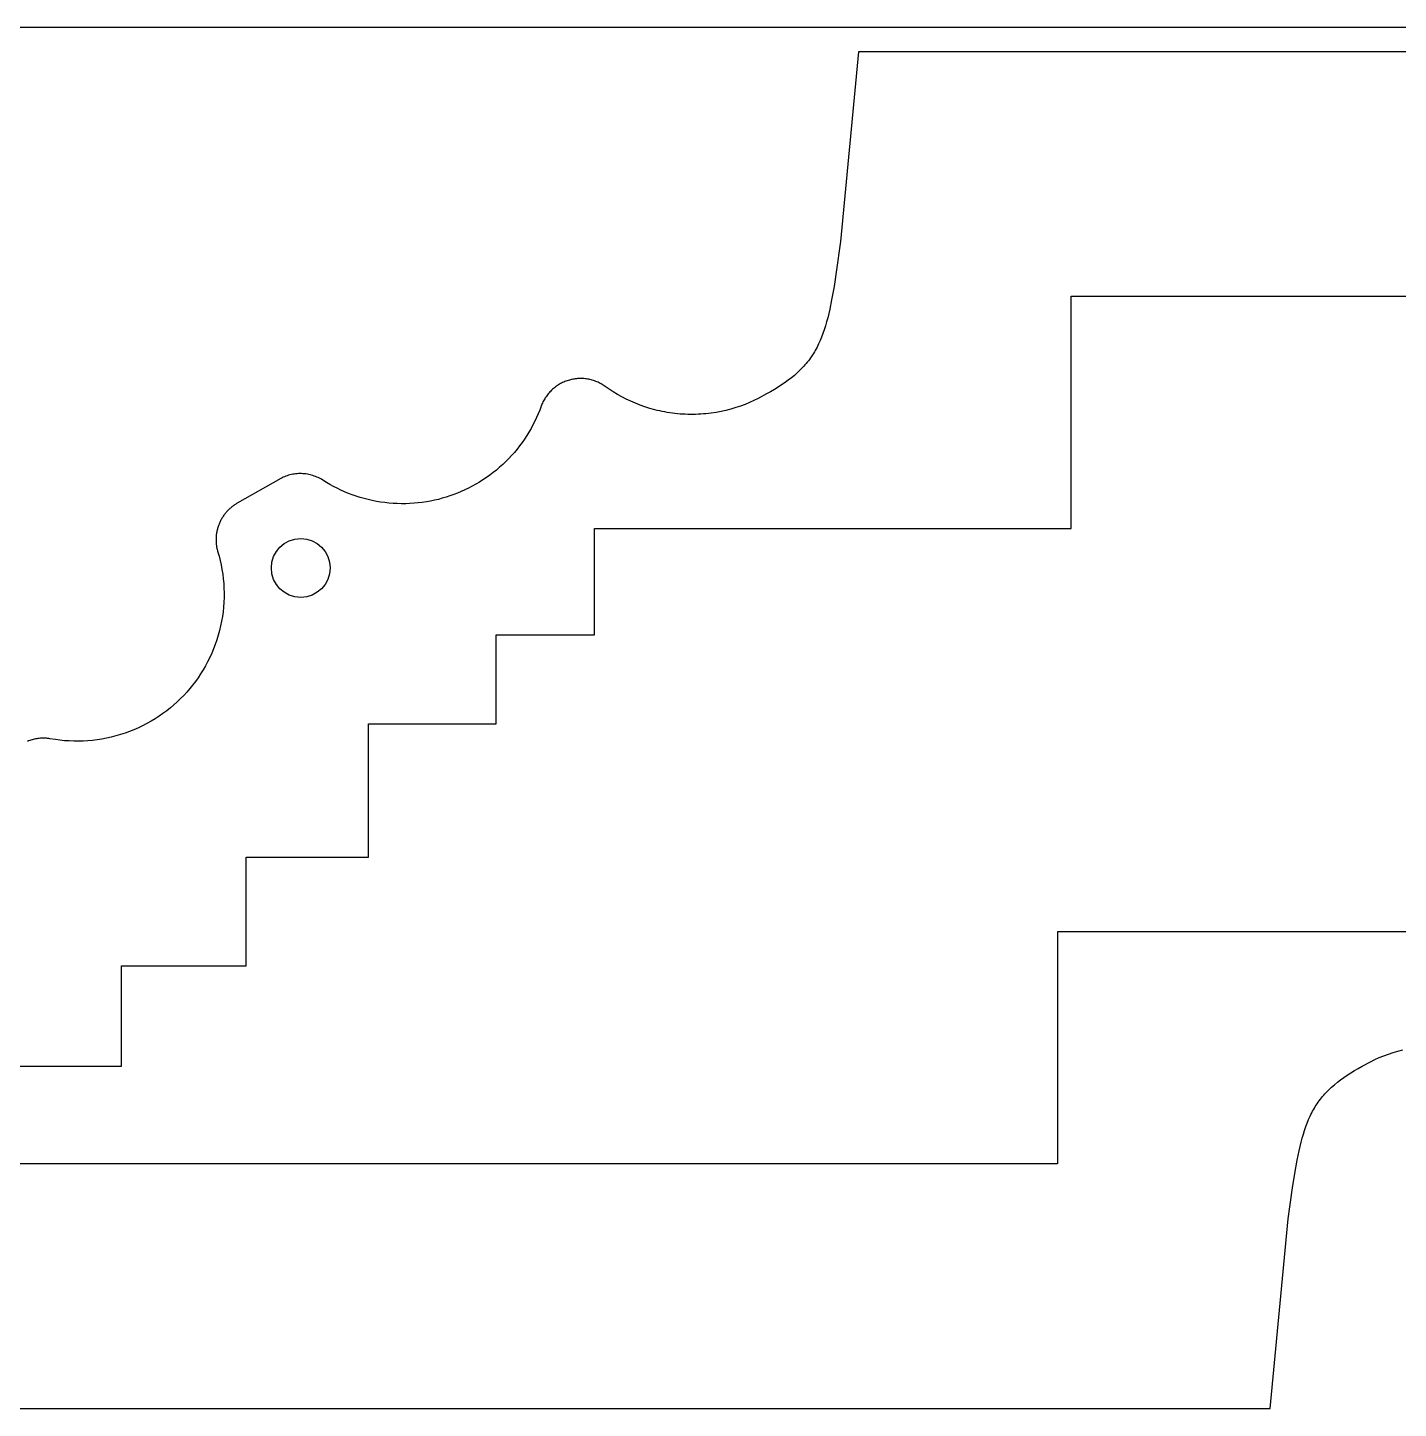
# Model space of a CAD drawing. Extents: x 296 to 1497, y 3 to 304.
# Drawn here: x 1259.2 to 1324.5, y 237.3 to 303.1 of the extents above; entities that cross this region are included whole.
import ezdxf

# ---------------------------------------------------------------- set-up
doc = ezdxf.new("R2010")
doc.units = 0
doc.layers.add('FLAT_PANELS', color=1, linetype='CONTINUOUS')
doc.layers.add('HELP_LINES', color=3, linetype='CONTINUOUS')

msp = doc.modelspace()

# ---------------------------------------------------------------- linework, layer by layer
at = {"layer": 'FLAT_PANELS'}
for p, q in [((1298.779, 301.944), (1297.922, 292.908)), ((1428.171, 301.944, 0), (1298.779, 301.944)), ((1297.922, 292.908), (1297.721, 291.439)), ((1297.721, 291.439), (1297.612, 290.756)), ((1297.612, 290.756), (1297.496, 290.12)), ((1297.496, 290.12), (1297.406, 289.68)), ((1308.909, 279.242), (1308.909, 290.302)), ((1308.909, 290.302), (1403.206, 290.302)), ((1297.406, 289.68), (1297.309, 289.269)), ((1297.145, 288.702), (1297.085, 288.525)), ((1297.203, 288.885), (1297.145, 288.702)), ((1297.257, 289.074), (1297.203, 288.885)), ((1297.309, 289.269), (1297.257, 289.074)), ((1296.952, 288.188), (1296.88, 288.027)), ((1297.021, 288.354), (1296.952, 288.188)), ((1297.085, 288.525), (1297.021, 288.354)), ((1296.541, 287.431), (1296.493, 287.361)), ((1296.588, 287.502), (1296.541, 287.431)), ((1296.634, 287.574), (1296.588, 287.502)), ((1296.678, 287.646), (1296.634, 287.574)), ((1296.721, 287.72), (1296.678, 287.646)), ((1296.762, 287.795), (1296.721, 287.72)), ((1296.803, 287.872), (1296.762, 287.795)), ((1296.842, 287.949), (1296.803, 287.872)), ((1296.88, 288.027), (1296.842, 287.949)), ((1295.99, 286.773), (1295.927, 286.711)), ((1296.052, 286.835), (1295.99, 286.773)), ((1296.113, 286.898), (1296.052, 286.835)), ((1296.172, 286.962), (1296.113, 286.898)), ((1296.229, 287.026), (1296.172, 286.962)), ((1296.285, 287.091), (1296.229, 287.026)), ((1296.339, 287.157), (1296.285, 287.091)), ((1296.392, 287.224), (1296.339, 287.157)), ((1296.443, 287.292), (1296.392, 287.224)), ((1296.493, 287.361), (1296.443, 287.292)), ((1284.486, 286.078), (1284.437, 286.046)), ((1284.536, 286.108), (1284.486, 286.078)), ((1284.586, 286.137), (1284.536, 286.108)), ((1284.638, 286.164), (1284.586, 286.137)), ((1284.689, 286.189), (1284.638, 286.164)), ((1284.741, 286.213), (1284.689, 286.189)), ((1284.794, 286.235), (1284.741, 286.213)), ((1284.847, 286.255), (1284.794, 286.235)), ((1284.9, 286.274), (1284.847, 286.255)), ((1284.953, 286.292), (1284.9, 286.274)), ((1285.007, 286.307), (1284.953, 286.292)), ((1285.062, 286.322), (1285.007, 286.307)), ((1285.117, 286.335), (1285.062, 286.322)), ((1285.173, 286.346), (1285.117, 286.335)), ((1285.229, 286.356), (1285.173, 286.346)), ((1285.286, 286.364), (1285.229, 286.356)), ((1285.344, 286.371), (1285.286, 286.364)), ((1285.402, 286.376), (1285.344, 286.371)), ((1285.46, 286.379), (1285.402, 286.376)), ((1285.518, 286.381), (1285.46, 286.379)), ((1285.577, 286.381), (1285.518, 286.381)), ((1285.636, 286.379), (1285.577, 286.381)), ((1285.694, 286.375), (1285.636, 286.379)), ((1285.753, 286.37), (1285.694, 286.375)), ((1285.811, 286.363), (1285.753, 286.37)), ((1285.87, 286.354), (1285.811, 286.363)), ((1285.928, 286.344), (1285.87, 286.354)), ((1285.985, 286.332), (1285.928, 286.344)), ((1286.043, 286.318), (1285.985, 286.332)), ((1286.099, 286.302), (1286.043, 286.318)), ((1286.156, 286.285), (1286.099, 286.302)), ((1286.211, 286.266), (1286.156, 286.285)), ((1286.266, 286.246), (1286.211, 286.266)), ((1286.32, 286.224), (1286.266, 286.246)), ((1286.373, 286.201), (1286.32, 286.224)), ((1286.426, 286.176), (1286.373, 286.201)), ((1286.477, 286.15), (1286.426, 286.176)), ((1286.527, 286.123), (1286.477, 286.15)), ((1286.576, 286.094), (1286.527, 286.123)), ((1286.625, 286.064), (1286.576, 286.094)), ((1286.672, 286.033), (1286.625, 286.064)), ((1295.117, 286.074), (1294.948, 285.965)), ((1295.279, 286.186), (1295.117, 286.074)), ((1295.435, 286.299), (1295.279, 286.186)), ((1295.583, 286.414), (1295.435, 286.299)), ((1295.726, 286.531), (1295.583, 286.414)), ((1295.861, 286.651), (1295.726, 286.531)), ((1295.927, 286.711), (1295.861, 286.651)), ((1283.832, 285.415), (1283.803, 285.365)), ((1283.863, 285.465), (1283.832, 285.415)), ((1283.896, 285.513), (1283.863, 285.465)), ((1283.929, 285.561), (1283.896, 285.513)), ((1283.965, 285.608), (1283.929, 285.561)), ((1284.001, 285.653), (1283.965, 285.608)), ((1284.039, 285.698), (1284.001, 285.653)), ((1284.079, 285.742), (1284.039, 285.698)), ((1284.12, 285.785), (1284.079, 285.742)), ((1284.162, 285.826), (1284.12, 285.785)), ((1284.205, 285.866), (1284.162, 285.826)), ((1284.249, 285.905), (1284.205, 285.866)), ((1284.295, 285.942), (1284.249, 285.905)), ((1284.341, 285.979), (1284.295, 285.942)), ((1284.388, 286.013), (1284.341, 285.979)), ((1284.437, 286.046), (1284.388, 286.013)), ((1286.906, 285.869), (1286.672, 286.033)), ((1287.099, 285.743), (1286.906, 285.869)), ((1287.299, 285.622), (1287.099, 285.743)), ((1287.504, 285.507), (1287.299, 285.622)), ((1287.715, 285.398), (1287.504, 285.507)), ((1294.006, 285.435), (1293.8, 285.334)), ((1294.402, 285.644), (1294.006, 285.435)), ((1294.59, 285.75), (1294.402, 285.644)), ((1294.772, 285.857), (1294.59, 285.75)), ((1294.948, 285.965), (1294.772, 285.857)), ((1283.595, 284.877), (1283.523, 284.699)), ((1283.681, 285.108), (1283.595, 284.877)), ((1283.702, 285.16), (1283.681, 285.108)), ((1283.725, 285.212), (1283.702, 285.16)), ((1283.75, 285.264), (1283.725, 285.212)), ((1283.776, 285.315), (1283.75, 285.264)), ((1283.803, 285.365), (1283.776, 285.315)), ((1287.93, 285.296), (1287.715, 285.398)), ((1288.15, 285.2), (1287.93, 285.296)), ((1288.375, 285.112), (1288.15, 285.2)), ((1288.603, 285.031), (1288.375, 285.112)), ((1288.835, 284.958), (1288.603, 285.031)), ((1289.071, 284.893), (1288.835, 284.958)), ((1289.189, 284.863), (1289.071, 284.893)), ((1289.309, 284.835), (1289.189, 284.863)), ((1289.429, 284.81), (1289.309, 284.835)), ((1289.55, 284.786), (1289.429, 284.81)), ((1289.671, 284.765), (1289.55, 284.786)), ((1289.792, 284.746), (1289.671, 284.765)), ((1291.994, 284.768), (1291.753, 284.731)), ((1292.232, 284.812), (1291.994, 284.768)), ((1292.467, 284.865), (1292.232, 284.812)), ((1292.7, 284.925), (1292.467, 284.865)), ((1292.928, 284.993), (1292.7, 284.925)), ((1293.153, 285.068), (1292.928, 284.993)), ((1293.373, 285.15), (1293.153, 285.068)), ((1293.589, 285.239), (1293.373, 285.15)), ((1293.8, 285.334), (1293.589, 285.239)), ((1283.275, 284.173), (1283.182, 284.001)), ((1283.363, 284.347), (1283.275, 284.173)), ((1283.445, 284.522), (1283.363, 284.347)), ((1283.523, 284.699), (1283.445, 284.522)), ((1289.914, 284.729), (1289.792, 284.746)), ((1290.037, 284.714), (1289.914, 284.729)), ((1290.159, 284.701), (1290.037, 284.714)), ((1290.282, 284.69), (1290.159, 284.701)), ((1290.405, 284.682), (1290.282, 284.69)), ((1290.528, 284.676), (1290.405, 284.682)), ((1290.651, 284.672), (1290.528, 284.676)), ((1290.775, 284.67), (1290.651, 284.672)), ((1290.898, 284.67), (1290.775, 284.67)), ((1291.021, 284.672), (1290.898, 284.67)), ((1291.144, 284.677), (1291.021, 284.672)), ((1291.266, 284.683), (1291.144, 284.677)), ((1291.388, 284.692), (1291.266, 284.683)), ((1291.51, 284.703), (1291.388, 284.692)), ((1291.753, 284.731), (1291.51, 284.703)), ((1282.871, 283.497), (1282.758, 283.334)), ((1282.98, 283.662), (1282.871, 283.497)), ((1283.083, 283.83), (1282.98, 283.662)), ((1283.182, 284.001), (1283.083, 283.83)), ((1282.389, 282.864), (1282.257, 282.714)), ((1282.517, 283.017), (1282.389, 282.864)), ((1282.64, 283.174), (1282.517, 283.017)), ((1282.758, 283.334), (1282.64, 283.174)), ((1281.686, 282.153), (1281.534, 282.023)), ((1281.835, 282.287), (1281.686, 282.153)), ((1281.979, 282.425), (1281.835, 282.287)), ((1282.12, 282.568), (1281.979, 282.425)), ((1282.257, 282.714), (1282.12, 282.568)), ((1271.266, 281.621), (1269.193, 280.444)), ((1271.324, 281.651), (1271.266, 281.621)), ((1271.384, 281.678), (1271.324, 281.651)), ((1271.446, 281.704), (1271.384, 281.678)), ((1271.508, 281.729), (1271.446, 281.704)), ((1271.572, 281.751), (1271.508, 281.729)), ((1271.637, 281.771), (1271.572, 281.751)), ((1271.703, 281.789), (1271.637, 281.771)), ((1271.769, 281.805), (1271.703, 281.789)), ((1271.837, 281.818), (1271.769, 281.805)), ((1271.905, 281.83), (1271.837, 281.818)), ((1271.974, 281.839), (1271.905, 281.83)), ((1272.043, 281.845), (1271.974, 281.839)), ((1272.113, 281.849), (1272.043, 281.845)), ((1272.183, 281.851), (1272.113, 281.849)), ((1272.252, 281.85), (1272.183, 281.851)), ((1272.322, 281.847), (1272.252, 281.85)), ((1272.392, 281.842), (1272.322, 281.847)), ((1272.461, 281.834), (1272.392, 281.842)), ((1272.53, 281.823), (1272.461, 281.834)), ((1272.598, 281.81), (1272.53, 281.823)), ((1272.665, 281.795), (1272.598, 281.81)), ((1272.732, 281.778), (1272.665, 281.795)), ((1272.798, 281.759), (1272.732, 281.778)), ((1272.863, 281.737), (1272.798, 281.759)), ((1272.926, 281.713), (1272.863, 281.737)), ((1272.989, 281.688), (1272.926, 281.713)), ((1273.05, 281.66), (1272.989, 281.688)), ((1273.11, 281.631), (1273.05, 281.66)), ((1273.168, 281.599), (1273.11, 281.631)), ((1273.225, 281.567), (1273.168, 281.599)), ((1273.442, 281.431), (1273.225, 281.567)), ((1280.893, 281.552), (1280.726, 281.446)), ((1281.058, 281.662), (1280.893, 281.552)), ((1281.22, 281.778), (1281.058, 281.662)), ((1281.378, 281.898), (1281.22, 281.778)), ((1281.534, 282.023), (1281.378, 281.898)), ((1273.608, 281.334), (1273.442, 281.431)), ((1273.777, 281.241), (1273.608, 281.334)), ((1273.949, 281.152), (1273.777, 281.241)), ((1274.125, 281.067), (1273.949, 281.152)), ((1274.303, 280.987), (1274.125, 281.067)), ((1274.485, 280.912), (1274.303, 280.987)), ((1274.669, 280.842), (1274.485, 280.912)), ((1274.856, 280.777), (1274.669, 280.842)), ((1279.501, 280.852), (1279.321, 280.788)), ((1279.68, 280.921), (1279.501, 280.852)), ((1279.858, 280.995), (1279.68, 280.921)), ((1280.035, 281.075), (1279.858, 280.995)), ((1280.21, 281.16), (1280.035, 281.075)), ((1280.384, 281.25), (1280.21, 281.16)), ((1280.556, 281.346), (1280.384, 281.25)), ((1280.726, 281.446), (1280.556, 281.346)), ((1268.804, 280.155), (1268.774, 280.126)), ((1268.835, 280.184), (1268.804, 280.155)), ((1268.866, 280.211), (1268.835, 280.184)), ((1268.897, 280.238), (1268.866, 280.211)), ((1268.929, 280.264), (1268.897, 280.238)), ((1268.961, 280.29), (1268.929, 280.264)), ((1268.993, 280.314), (1268.961, 280.29)), ((1269.026, 280.338), (1268.993, 280.314)), ((1269.059, 280.36), (1269.026, 280.338)), ((1269.092, 280.383), (1269.059, 280.36)), ((1269.126, 280.404), (1269.092, 280.383)), ((1269.159, 280.424), (1269.126, 280.404)), ((1269.193, 280.444), (1269.159, 280.424)), ((1275.045, 280.717), (1274.856, 280.777)), ((1275.236, 280.662), (1275.045, 280.717)), ((1275.429, 280.612), (1275.236, 280.662)), ((1275.624, 280.568), (1275.429, 280.612)), ((1275.82, 280.529), (1275.624, 280.568)), ((1276.017, 280.497), (1275.82, 280.529)), ((1276.216, 280.469), (1276.017, 280.497)), ((1276.415, 280.448), (1276.216, 280.469)), ((1276.614, 280.432), (1276.415, 280.448)), ((1276.814, 280.421), (1276.614, 280.432)), ((1277.013, 280.417), (1276.814, 280.421)), ((1277.213, 280.418), (1277.013, 280.417)), ((1277.411, 280.425), (1277.213, 280.418)), ((1277.61, 280.437), (1277.411, 280.425)), ((1277.807, 280.455), (1277.61, 280.437)), ((1278.002, 280.479), (1277.807, 280.455)), ((1278.197, 280.508), (1278.002, 280.479)), ((1278.39, 280.542), (1278.197, 280.508)), ((1278.58, 280.581), (1278.39, 280.542)), ((1278.769, 280.626), (1278.58, 280.581)), ((1278.956, 280.675), (1278.769, 280.626)), ((1279.14, 280.729), (1278.956, 280.675)), ((1279.321, 280.788), (1279.14, 280.729)), ((1268.341, 279.488), (1268.325, 279.448)), ((1268.359, 279.528), (1268.341, 279.488)), ((1268.377, 279.568), (1268.359, 279.528)), ((1268.397, 279.607), (1268.377, 279.568)), ((1268.417, 279.646), (1268.397, 279.607)), ((1268.438, 279.684), (1268.417, 279.646)), ((1268.459, 279.722), (1268.438, 279.684)), ((1268.482, 279.759), (1268.459, 279.722)), ((1268.505, 279.796), (1268.482, 279.759)), ((1268.529, 279.832), (1268.505, 279.796)), ((1268.554, 279.867), (1268.529, 279.832)), ((1268.579, 279.902), (1268.554, 279.867)), ((1268.605, 279.936), (1268.579, 279.902)), ((1268.632, 279.97), (1268.605, 279.936)), ((1268.659, 280.002), (1268.632, 279.97)), ((1268.687, 280.034), (1268.659, 280.002)), ((1268.716, 280.066), (1268.687, 280.034)), ((1268.745, 280.096), (1268.716, 280.066)), ((1268.774, 280.126), (1268.745, 280.096)), ((1268.188, 278.858), (1268.185, 278.816)), ((1268.191, 278.901), (1268.188, 278.858)), ((1268.196, 278.944), (1268.191, 278.901)), ((1268.202, 278.986), (1268.196, 278.944)), ((1268.208, 279.029), (1268.202, 278.986)), ((1268.216, 279.072), (1268.208, 279.029)), ((1268.224, 279.114), (1268.216, 279.072)), ((1268.233, 279.157), (1268.224, 279.114)), ((1268.244, 279.199), (1268.233, 279.157)), ((1268.255, 279.241), (1268.244, 279.199)), ((1268.267, 279.283), (1268.255, 279.241)), ((1268.28, 279.325), (1268.267, 279.283)), ((1268.294, 279.366), (1268.28, 279.325)), ((1268.309, 279.407), (1268.294, 279.366)), ((1268.325, 279.448), (1268.309, 279.407)), ((1286.207, 274.172), (1286.207, 279.242)), ((1286.207, 279.242), (1308.909, 279.242)), ((1268.183, 278.773), (1268.182, 278.731)), ((1268.182, 278.731), (1268.182, 278.689)), ((1268.182, 278.689), (1268.183, 278.647)), ((1268.185, 278.816), (1268.183, 278.773)), ((1268.183, 278.647), (1268.184, 278.605)), ((1268.184, 278.605), (1268.187, 278.563)), ((1268.187, 278.563), (1268.19, 278.522)), ((1268.19, 278.522), (1268.194, 278.481)), ((1268.194, 278.481), (1268.199, 278.44)), ((1268.199, 278.44), (1268.205, 278.4)), ((1268.205, 278.4), (1268.212, 278.36)), ((1268.212, 278.36), (1268.219, 278.32)), ((1268.219, 278.32), (1268.227, 278.281)), ((1268.227, 278.281), (1268.236, 278.242)), ((1268.236, 278.242), (1268.246, 278.203)), ((1268.246, 278.203), (1268.256, 278.165)), ((1268.256, 278.165), (1268.326, 277.921)), ((1268.326, 277.921), (1268.379, 277.712)), ((1268.379, 277.712), (1268.425, 277.499)), ((1268.425, 277.499), (1268.465, 277.284)), ((1268.465, 277.284), (1268.499, 277.066)), ((1268.499, 277.066), (1268.526, 276.845)), ((1268.526, 276.845), (1268.546, 276.623)), ((1268.546, 276.623), (1268.559, 276.4)), ((1268.559, 276.4), (1268.565, 276.175)), ((1268.554, 275.723), (1268.538, 275.496)), ((1268.563, 275.949), (1268.554, 275.723)), ((1268.565, 276.175), (1268.563, 275.949)), ((1268.484, 275.044), (1268.446, 274.819)), ((1268.515, 275.27), (1268.484, 275.044)), ((1268.538, 275.496), (1268.515, 275.27)), ((1268.347, 274.373), (1268.287, 274.153)), ((1268.4, 274.596), (1268.347, 274.373)), ((1268.446, 274.819), (1268.4, 274.596)), ((1268.146, 273.72), (1268.065, 273.508)), ((1268.22, 273.936), (1268.146, 273.72)), ((1268.287, 274.153), (1268.22, 273.936)), ((1281.528, 269.929), (1281.528, 274.172)), ((1281.528, 274.172), (1286.207, 274.172)), ((1267.883, 273.094), (1267.783, 272.893)), ((1267.977, 273.299), (1267.883, 273.094)), ((1268.065, 273.508), (1267.977, 273.299)), ((1267.448, 272.314), (1267.326, 272.131)), ((1267.566, 272.502), (1267.448, 272.314)), ((1267.677, 272.695), (1267.566, 272.502)), ((1267.783, 272.893), (1267.677, 272.695)), ((1266.93, 271.611), (1266.79, 271.449)), ((1267.067, 271.779), (1266.93, 271.611)), ((1267.199, 271.952), (1267.067, 271.779)), ((1267.326, 272.131), (1267.199, 271.952)), ((1266.337, 270.985), (1266.174, 270.838)), ((1266.494, 271.136), (1266.337, 270.985)), ((1266.645, 271.291), (1266.494, 271.136)), ((1266.79, 271.449), (1266.645, 271.291)), ((1265.469, 270.297), (1265.281, 270.174)), ((1265.653, 270.425), (1265.469, 270.297)), ((1265.832, 270.558), (1265.653, 270.425)), ((1266.006, 270.696), (1265.832, 270.558)), ((1266.174, 270.838), (1266.006, 270.696)), ((1264.274, 269.652), (1264.062, 269.568)), ((1264.483, 269.744), (1264.274, 269.652)), ((1264.688, 269.842), (1264.483, 269.744)), ((1264.89, 269.947), (1264.688, 269.842)), ((1265.087, 270.058), (1264.89, 269.947)), ((1265.281, 270.174), (1265.087, 270.058)), ((1275.437, 263.589), (1275.437, 269.929)), ((1275.437, 269.929), (1281.528, 269.929)), ((1259.255, 269.118), (1259.201, 269.096)), ((1259.309, 269.138), (1259.255, 269.118)), ((1259.365, 269.156), (1259.309, 269.138)), ((1259.42, 269.173), (1259.365, 269.156)), ((1259.476, 269.188), (1259.42, 269.173)), ((1259.533, 269.201), (1259.476, 269.188)), ((1259.589, 269.213), (1259.533, 269.201)), ((1259.646, 269.223), (1259.589, 269.213)), ((1259.703, 269.232), (1259.646, 269.223)), ((1259.761, 269.239), (1259.703, 269.232)), ((1259.818, 269.244), (1259.761, 269.239)), ((1259.875, 269.247), (1259.818, 269.244)), ((1259.932, 269.249), (1259.875, 269.247)), ((1259.989, 269.249), (1259.932, 269.249)), ((1260.046, 269.248), (1259.989, 269.249)), ((1260.102, 269.245), (1260.046, 269.248)), ((1260.158, 269.24), (1260.102, 269.245)), ((1260.214, 269.234), (1260.158, 269.24)), ((1260.269, 269.227), (1260.214, 269.234)), ((1260.535, 269.183), (1260.269, 269.227)), ((1260.75, 269.154), (1260.535, 269.183)), ((1260.966, 269.132), (1260.75, 269.154)), ((1261.185, 269.117), (1260.966, 269.132)), ((1261.405, 269.109), (1261.185, 269.117)), ((1261.627, 269.107), (1261.405, 269.109)), ((1261.85, 269.113), (1261.627, 269.107)), ((1262.074, 269.125), (1261.85, 269.113)), ((1262.298, 269.145), (1262.074, 269.125)), ((1262.522, 269.173), (1262.298, 269.145)), ((1262.746, 269.207), (1262.522, 269.173)), ((1262.969, 269.249), (1262.746, 269.207)), ((1263.191, 269.298), (1262.969, 269.249)), ((1263.412, 269.355), (1263.191, 269.298)), ((1263.631, 269.419), (1263.412, 269.355)), ((1263.848, 269.49), (1263.631, 269.419)), ((1264.062, 269.568), (1263.848, 269.49)), ((1269.618, 258.415), (1269.618, 263.589)), ((1269.618, 263.589), (1275.437, 263.589)), ((1330.956, 260.033), (1308.255, 260.033)), ((1308.255, 260.033), (1308.255, 248.973)), ((1263.678, 253.631), (1263.678, 258.415)), ((1263.678, 258.415), (1269.618, 258.415)), ((1322.762, 253.631), (1323.157, 253.841)), ((1323.157, 253.841), (1323.363, 253.942)), ((1323.363, 253.942), (1323.574, 254.037)), ((1323.574, 254.037), (1323.79, 254.125)), ((1323.79, 254.125), (1324.011, 254.207)), ((1324.011, 254.207), (1324.235, 254.282)), ((1324.235, 254.282), (1324.464, 254.35)), ((1324.464, 254.35), (1324.696, 254.41)), ((1245.752, 253.631), (1263.678, 253.631)), ((1321.885, 253.09), (1322.047, 253.201)), ((1322.047, 253.201), (1322.216, 253.31)), ((1322.216, 253.31), (1322.392, 253.419)), ((1322.392, 253.419), (1322.574, 253.526)), ((1322.574, 253.526), (1322.762, 253.631)), ((1321.173, 252.502), (1321.237, 252.564)), ((1321.237, 252.564), (1321.302, 252.625)), ((1321.302, 252.625), (1321.438, 252.744)), ((1321.438, 252.744), (1321.58, 252.862)), ((1321.58, 252.862), (1321.729, 252.977)), ((1321.729, 252.977), (1321.885, 253.09)), ((1320.622, 251.844), (1320.671, 251.914)), ((1320.671, 251.914), (1320.72, 251.983)), ((1320.72, 251.983), (1320.772, 252.051)), ((1320.772, 252.051), (1320.824, 252.118)), ((1320.824, 252.118), (1320.879, 252.184)), ((1320.879, 252.184), (1320.934, 252.249)), ((1320.934, 252.249), (1320.992, 252.314)), ((1320.992, 252.314), (1321.051, 252.377)), ((1321.051, 252.377), (1321.111, 252.44)), ((1321.111, 252.44), (1321.173, 252.502)), ((1320.211, 251.087), (1320.284, 251.248)), ((1320.284, 251.248), (1320.322, 251.326)), ((1320.322, 251.326), (1320.361, 251.404)), ((1320.361, 251.404), (1320.401, 251.48)), ((1320.401, 251.48), (1320.443, 251.555)), ((1320.443, 251.555), (1320.486, 251.629)), ((1320.486, 251.629), (1320.53, 251.702)), ((1320.53, 251.702), (1320.575, 251.773)), ((1320.575, 251.773), (1320.622, 251.844)), ((1319.961, 250.39), (1320.018, 250.573)), ((1320.018, 250.573), (1320.079, 250.75)), ((1320.079, 250.75), (1320.143, 250.921)), ((1320.143, 250.921), (1320.211, 251.087)), ((1319.758, 249.595), (1319.855, 250.006)), ((1319.855, 250.006), (1319.906, 250.201)), ((1319.906, 250.201), (1319.961, 250.39)), ((1319.667, 249.155), (1319.758, 249.595)), ((1308.255, 248.973), (1213.957, 248.973)), ((1319.552, 248.519), (1319.667, 249.155)), ((1319.443, 247.837), (1319.552, 248.519)), ((1319.242, 246.367), (1319.443, 247.837)), ((1318.385, 237.332), (1319.242, 246.367)), ((1188.992, 237.332, 0), (1318.385, 237.332))]:
    msp.add_line(p, q, dxfattribs=at)
msp.add_circle((1272.216, 277.359), 1.4, dxfattribs=at)
at = {"layer": 'HELP_LINES'}
msp.add_line((1496.908, 303.093), (896.908, 303.093), dxfattribs=at)

doc.saveas('drawing.dxf')
